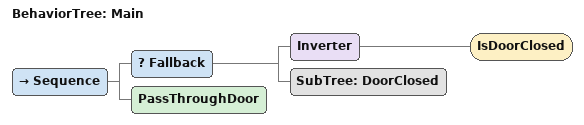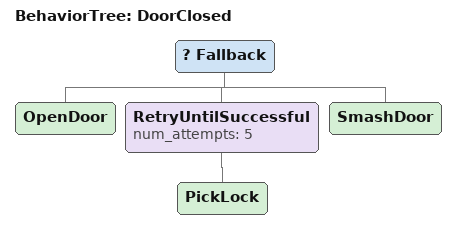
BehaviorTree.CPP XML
<root BTCPP_format="4">

    <BehaviorTree ID="Main">
        <Sequence>
            <Fallback>
                <Inverter>
                    <IsDoorClosed/>
                </Inverter>
                <SubTree ID="DoorClosed"/>
            </Fallback>
            <PassThroughDoor/>
        </Sequence>
    </BehaviorTree>

    <BehaviorTree ID="DoorClosed">
        <Fallback>
            <OpenDoor/>
            <RetryUntilSuccessful num_attempts="5">
                <PickLock/>
            </RetryUntilSuccessful>
            <SmashDoor/>
        </Fallback>
    </BehaviorTree>

</root>
